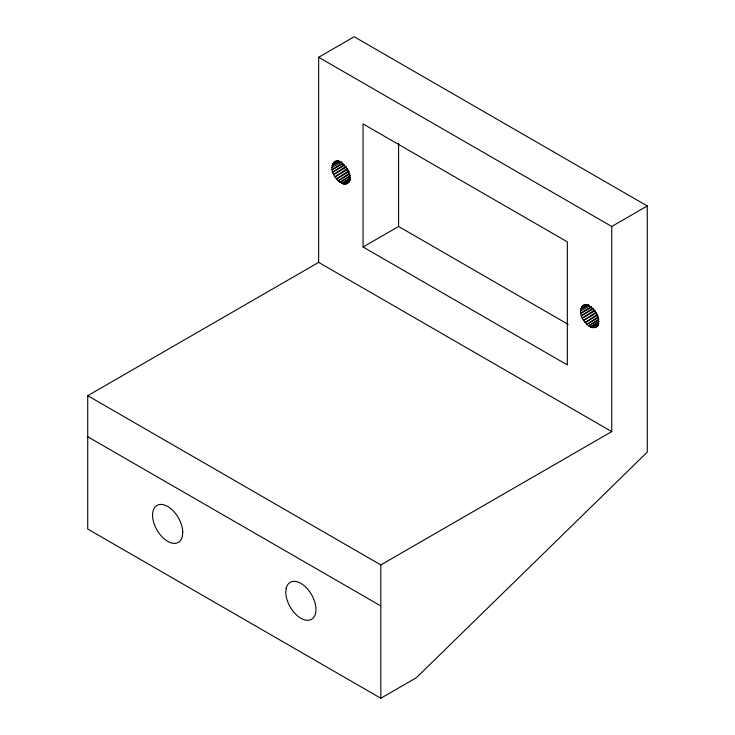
<?xml version="1.0" encoding="UTF-8"?>
<svg xmlns="http://www.w3.org/2000/svg" width="735" height="735" viewBox="0 0 735 735"><rect width="100%" height="100%" fill="white"/><g stroke="black" fill="none" stroke-linecap="round" stroke-linejoin="round"><path stroke-width="1.1" d="M331.972 167.516C334.37 151.833 351.358 169.28 349.741 177.769C347.343 193.443 330.346 175.996 331.972 167.516L341.839 161.81M580.659 311.089C583.057 295.415 600.054 312.862 598.428 321.351C596.03 337.025 579.042 319.578 580.659 311.089L589.543 305.962M347.287 168.591L334.912 176.832L347.738 169.427M348.702 170.786L336.409 178.954L349.244 171.549M595.984 312.173L583.599 320.414L596.434 313M597.39 314.36L585.106 322.536L597.932 315.131M345.827 166.468L333.672 174.517L346.497 167.111M594.514 310.051L582.359 318.099L595.194 310.694M349.391 173.359L338.109 180.81L349.952 173.975M598.079 316.932L586.796 324.392L598.639 317.557M344.081 164.704L332.744 172.128L344.586 165.292M592.768 308.287L581.431 315.71L593.274 308.865M350.227 175.582L339.928 182.308L349.796 176.602M598.915 319.165L588.616 325.881L598.483 320.184M342.675 162.995L332.165 169.757L343.024 163.492M591.363 306.568L580.861 313.34L591.712 307.074M350.439 177.824L341.784 183.373L350.668 178.247M599.135 321.406L590.471 326.956L598.373 322.399M350.338 179.753L343.603 183.98L350.503 179.992M599.034 323.336L592.291 327.562L598.207 324.144M349.162 181.729L345.294 184.09L349.244 181.802M346.801 183.695L348.739 182.546M598.4 325.55L595.488 327.277L597.463 326.129M318.65 57.266L354.178 36.75L647.278 205.965L647.278 452.108L416.35 677.734L380.822 698.25L87.722 529.035L87.722 395.706L318.65 262.377L611.75 431.601L611.75 226.481L318.65 57.266L318.65 262.377M338.66 160.368L332.744 163.786L338.734 160.561M339.074 161.507L332.165 165.494L340.241 161.268M363.062 246.997L567.337 364.937L567.337 241.861L363.062 123.921L363.062 246.997L398.59 226.481L568.164 324.383M611.75 226.481L647.278 205.965M584.334 304.906L582.359 306.045L585.326 304.4M586.365 304.52L581.431 307.368L586.429 304.676M588.753 304.51L580.861 309.077L587.926 305.374M87.722 395.706L380.822 564.921L611.75 431.601M87.722 436.728L380.822 605.943M398.59 143.297L398.59 226.481M380.822 564.921L380.822 698.25M182.749 531.91L182.39 536.238A21.352 12.33 60 0 1 158.429 532.37A21.352 12.33 60 0 1 160.735 504.412A21.352 12.33 60 0 1 182.749 531.91M286.237 588.129L285.786 592.382A21.352 12.33 60 0 0 307.487 620.312A21.352 12.33 60 0 0 310.4 592.778A21.352 12.33 60 0 0 286.237 588.129M597.849 325.311L593.99 327.663L597.932 325.385M336.63 160.754L333.672 162.463L336.639 160.818"/></g></svg>
